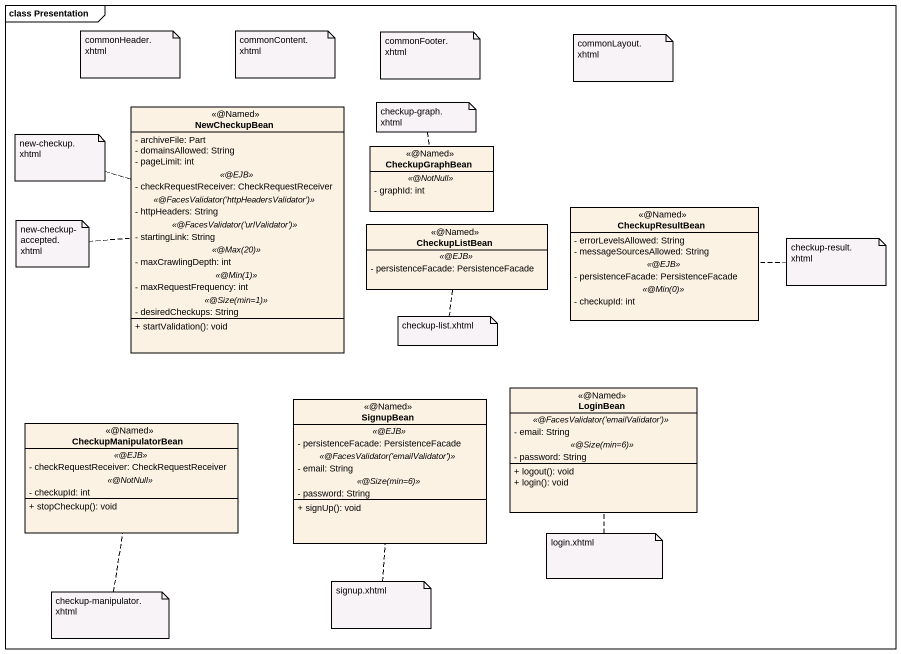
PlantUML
@startuml
mainframe class Presentation
hide circle
hide empty members
skinparam classAttributeIconSize 0
class NewCheckupBean <<@Named>> {
  - archiveFile: Part
  - domainsAllowed: String
  - pageLimit: int
  .. <<@EJB>> ..
  - checkRequestReceiver: CheckRequestReceiver
  .. <<@FacesValidator('httpHeadersValidator')>> ..
  - httpHeaders: String
  .. <<@FacesValidator('urlValidator')>> ..
  - startingLink: String
  .. <<@Max(20)>> ..
  - maxCrawlingDepth: int
  .. <<@Min(1)>> ..
  - maxRequestFrequency: int
  .. <<@Size(min=1)>> ..
  - desiredCheckups: String
  --
  + startValidation(): void
}
class CheckupGraphBean <<@Named>> {
  .. <<@NotNull>> ..
  - graphId: int
}
class CheckupResultBean <<@Named>> {
  - errorLevelsAllowed: String
  - messageSourcesAllowed: String
  .. <<@EJB>> ..
  - persistenceFacade: PersistenceFacade
  .. <<@Min(0)>> ..
  - checkupId: int
}
class CheckupListBean <<@Named>> {
  .. <<@EJB>> ..
  - persistenceFacade: PersistenceFacade
}
class SignupBean <<@Named>> {
  .. <<@EJB>> ..
  - persistenceFacade: PersistenceFacade
  .. <<@FacesValidator('emailValidator')>> ..
  - email: String
  .. <<@Size(min=6)>> ..
  - password: String
  --
  + signUp(): void
}
class LoginBean <<@Named>> {
  .. <<@FacesValidator('emailValidator')>> ..
  - email: String
  .. <<@Size(min=6)>> ..
  - password: String
  --
  + logout(): void
  + login(): void
}
class CheckupManipulatorBean <<@Named>> {
  .. <<@EJB>> ..
  - checkRequestReceiver: CheckRequestReceiver
  .. <<@NotNull>> ..
  - checkupId: int
  --
  + stopCheckup(): void
}
note as N1
  commonHeader.xhtml
end note
note as N2
  commonContent.xhtml
end note
note as N3
  commonFooter.xhtml
end note
note as N4
  commonLayout.xhtml
end note
note top of CheckupGraphBean : checkup-graph.xhtml
note left of NewCheckupBean : new-checkup.xhtml
note left of NewCheckupBean : new-checkup-accepted.xhtml
note right of CheckupResultBean : checkup-result.xhtml
note bottom of CheckupListBean : checkup-list.xhtml
note bottom of LoginBean : login.xhtml
note bottom of CheckupManipulatorBean : checkup-manipulator.xhtml
note bottom of SignupBean : signup.xhtml
@enduml
